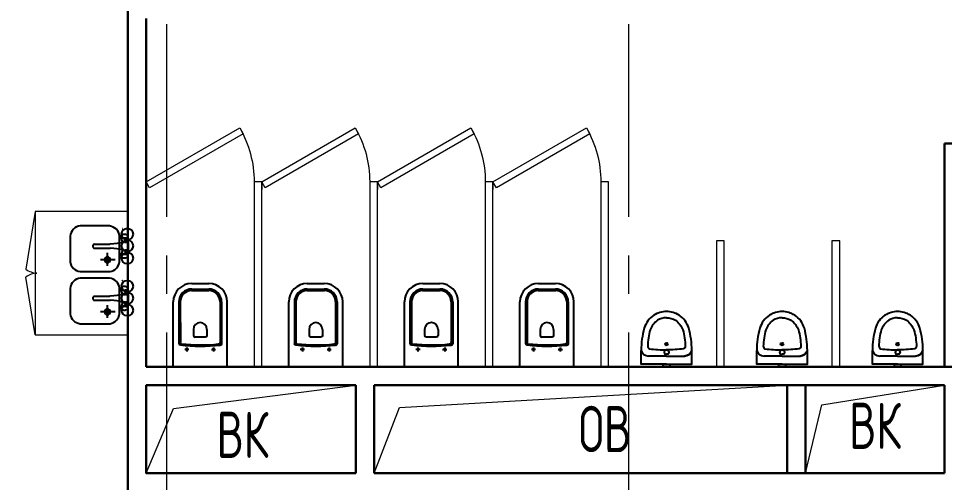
# Model space of a CAD drawing. Header units: millimetres. Extents: x -13407 to 95998, y -2719 to 109387.
# Drawn here: x 13611 to 19620, y 66075 to 69087 of the extents above; entities that cross this region are included whole.
import ezdxf
from ezdxf import colors
from ezdxf.entities.mleader import LeaderData, LeaderLine
from ezdxf.math import Vec2, Vec3

# ---------------------------------------------------------------- set-up
doc = ezdxf.new("R2010")
doc.units = ezdxf.units.MM
doc.linetypes.add('CENTER', pattern=[2, 1.25, -0.25, 0.25, -0.25])
for name, color, linetype, lineweight in [('АР_Двери', 5, 'Continuous', 18), ('АР_Оси', 193, 'Continuous', 9), ('АР_Отметки', 250, 'Continuous', 15), ('АР_Перегородки газоблок', 165, 'Continuous', 30), ('АР_Перегородки сантехнические', 216, 'Continuous', 9), ('АР_тонкая линия', 250, 'Continuous', 0), ('ТХ_мебель_стац', 250, 'Continuous', 13)]:
    doc.layers.add(name, color=color, linetype=linetype, lineweight=lineweight)
for name, color, linetype in [('АР_Отверстия', 251, 'Continuous'), ('ТХ_ВК_оборуд.ТХ', 250, 'Continuous'), ('ТХ_сантехника', 253, 'Continuous')]:
    doc.layers.add(name, color=color, linetype=linetype)
doc.styles.add('ICOCPEUR', font='isocpeur.ttf')
doc.styles.add('ISOCPEUR', font='isocpeur.ttf', dxfattribs={"width": 0.7})

# ---------------------------------------------------------------- blocks, each defined once
blk = doc.blocks.new('*U11')
for p, q in [((0, 0), (0, 50)), ((700, 0), (700, 50))]:
    blk.add_line(p, q)
blk.add_lwpolyline([(0, 0), (606.2, -350), (628.1, -312.1), (21.9, 37.9)], close=True)
blk.add_arc((0, 0), 700, 330, 0)
blk = doc.blocks.new('унитаз поликлиники')
for p, q in [((0, 175), (0, -175)), ((0, 175), (420, 175)), ((420, 138.7), (149.6, 138.7)), ((420, 129), (156.8, 128.7)), ((125.6, 86.7), (99.5, 86.7)), ((112.4, 73.1), (112.4, 100.2)), ((191.9, -33.7), (191.9, 33.7)), ((242.4, 43.7), (201.9, 43.7)), ((494, 57.1), (494, -57.1)), ((504, 55), (504, -55)), ((540, 55), (540, -55)), ((242.4, -43.7), (201.9, -43.7)), ((125.5, -86.5), (99.4, -86.5)), ((112.3, -73), (112.3, -100.1)), ((0, -175), (420, -175)), ((420, -139), (147.9, -138.7)), ((420, -129), (155.2, -128.7))]:
    blk.add_line(p, q)
for centre, radius, start, end in [((420, 55), 120, 0, 90), ((420.5, 55.2), 83.5, 359.86187, 90.33349), ((420, 55), 74, 0, 90), ((242.4, 0), 43.7, 270, 90), ((420, -55), 120, 270, 0), ((420, -55), 84, 270, 0), ((420, -55), 74, 270, 358.40182)]:
    blk.add_arc(centre, radius, start, end)
at = {"extrusion": (0, 0, -1)}
for centre, major_axis, ratio, start_param, end_param in [((1158.1, 0), (-731, -726.4), 0.993775, 0.659849, 0.910919), ((984.1, 0), (-23.4, -941.4), 0.89728, 1.422258, 1.677847), ((149.5, 127.3), (-5.6, -10.5), 0.821373, 1.269211, 2.570669), ((154.4, 119.8), (-5.61, -7.72), 0.798093, 1.232924, 2.686723), ((112.4, 86.8), (3.55, 3.55), 1, 5.504025, 11.78721), ((201.9, -33.5), (4.12, -9.49), 0.964797, 0.42926, 1.943413), ((155.2, -117.5), (5.3, -10.4), 0.842984, 0.549902, 1.8819), ((147.9, -127.5), (5.4, -10.4), 0.836443, 0.56114, 1.877577)]:
    blk.add_ellipse(centre, major_axis=major_axis, ratio=ratio, start_param=start_param, end_param=end_param, dxfattribs=at)
for centre, major_axis, ratio, start_param, end_param in [((201.9, 33.5), (4.12, 9.49), 0.964797, 0.42926, 1.943413), ((112.3, -86.6), (3.54, -3.55), 1, 5.504025, 11.78721)]:
    blk.add_ellipse(centre, major_axis=major_axis, ratio=ratio, start_param=start_param, end_param=end_param)
blk = doc.blocks.new('Писуар')
for points in [[(0, 52.9), (116.5, 52.9, 0.328868), (164.1, 90, 0.066999), (144.5, 233.5, 0.172209), (82.4, 318.1, 0.143285), (0, 342, 0.143285), (-82.4, 318.1, 0.172209), (-144.5, 233.5, 0.066999), (-164.1, 90)], [(-58.2, 285.9, 0.137396), (-105.9, 222.3)], [(58.2, 285.9, -0.137396), (105.9, 222.3)], [(-164.1, 90, 0.328868), (-116.5, 52.9, 8)], [(0, 92.6, 0.419996), (-15.9, 76.8, 0.151492), (-10.6, 66.2), (0, 66.2)], [(0, 92.6, -0.419996), (15.9, 76.8, -0.151492), (10.6, 66.2), (0, 66.2)]]:
    blk.add_lwpolyline(points, format="xyb")
for points in [[(0, 0), (-164.1, 0), (-164.1, 90)], [(0, 0), (164.1, 0), (164.1, 90)], [(0, 52.9), (-116.5, 52.9)]]:
    blk.add_lwpolyline(points)
blk.add_lwpolyline([(-21.2, 0), (21.2, 0), (21.2, -15.9), (-21.2, -15.9)], close=True)
for centre, radius, start, end in [((0, 187.1), 114.7, 90, 120.51024), ((282.3, 110.1), 404.1, 163.87115, 178.96926), ((2.6, 912.1), 819.4, 262.01576, 269.81492)]:
    blk.add_arc(centre, radius, start, end)
at = {"extrusion": (0, 0, -1)}
for centre, radius, start, end in [((0, 187.1), 114.7, 90, 120.51024), ((282.3, 110.1), 404.1, 163.87115, 178.96926), ((2.6, 912.1), 819.4, 262.01576, 269.81492)]:
    blk.add_arc(centre, radius, start, end, dxfattribs=at)
for points in [[(-10.6, 132.4), (-10.6, 137.6), (-5.3, 137.6), (0, 137.6)], [(0, 121.8), (-5.3, 121.8), (-10.6, 127.1), (-10.6, 132.4)], [(10.6, 132.4), (10.6, 137.6), (5.3, 137.6), (0, 137.6)], [(0, 121.8), (5.3, 121.8), (10.6, 127.1), (10.6, 132.4)], [(164.1, 90), (158.8, 68.8), (137.6, 52.9), (116.5, 52.9)]]:
    blk.add_open_spline(points, degree=3)
for points, start_tangent, end_tangent in [([(-121.7, 117.4), (-111.2, 100.6)], (0.014037, -0.999901), (0.974129, -0.225992)), ([(121.7, 117.4), (111.2, 100.6)], (-0.014037, -0.999901), (-0.974129, -0.225992))]:
    blk.add_spline(points, degree=3, dxfattribs=dict(start_tangent=start_tangent, end_tangent=end_tangent))
blk = doc.blocks.new('_DotSmall')
at = {"color": 0, "linetype": 'ByBlock', "const_width": 0.5}
blk.add_lwpolyline([(-0.0625, 0, 1), (0.0625, 0, 1)], format="xyb", close=True, dxfattribs=at)
blk = doc.blocks.new('шкаф мойка 2-х 800х600')
at = {"extrusion": (-6.19743e-05, -0.000470712, 1)}
for p, q in [((-12240, -147209, 0), (-12178.1, -147583.1, 0)), ((-12240, -147909, -0.1), (-12240, -147309, 0.1)), ((-12240, -148009, 0), (-12178.1, -147634.9, 0))]:
    blk.add_line(p, q, dxfattribs=at)
blk.add_lwpolyline([(-12240, -148009), (-12240, -147209), (-12840, -147209), (-12840, -148009)], close=True)
for centre, radius, start, end in [((-12257, -147476.8, 70.2), 132.3, 272.72457, 306.5699), ((-12256.4, -147739.6, 70.2), 130.8, 53.2335, 87.48897)]:
    blk.add_arc(centre, radius, start, end, dxfattribs=at)
at = {"layer": 'ТХ_ВК_оборуд.ТХ'}
for p, q in [((-12707.6, -147318.5), (-12707.7, -147401.6)), ((-12841.4, -147382.3), (-12841, -147380.2)), ((-12841, -147384.4), (-12841.4, -147382.3)), ((-12841, -147380.2), (-12839.9, -147378.2)), ((-12839.9, -147386.4), (-12841, -147384.4)), ((-12839.9, -147386.4), (-12841, -147384.4)), ((-12829.2, -147418), (-12841, -147384.4)), ((-12839.9, -147378.2), (-12836.2, -147373.7)), ((-12838.2, -147388.3), (-12839.9, -147386.4)), ((-12838.2, -147388.3), (-12839.9, -147386.4)), ((-12835.8, -147390), (-12838.2, -147388.3)), ((-12835.8, -147390), (-12838.2, -147388.3)), ((-12836.2, -147373.7), (-12834.7, -147372.1)), ((-12832.8, -147391.5), (-12835.8, -147390)), ((-12832.8, -147391.5), (-12835.8, -147390)), ((-12834.7, -147372.1), (-12832.7, -147370.7)), ((-12829.4, -147392.7), (-12832.8, -147391.5)), ((-12829.4, -147392.7), (-12832.8, -147391.5)), ((-12832.7, -147370.7), (-12830.2, -147369.4)), ((-12830.2, -147369.4), (-12827.4, -147368.4)), ((-12825.6, -147393.6), (-12829.4, -147392.7)), ((-12825.6, -147393.6), (-12829.4, -147392.7)), ((-12827.4, -147368.4), (-12824.2, -147367.7)), ((-12821.5, -147394.1), (-12825.6, -147393.6)), ((-12821.5, -147394.1), (-12825.6, -147393.6)), ((-12824.2, -147367.7), (-12820.8, -147367.2)), ((-12817.4, -147394.3), (-12821.5, -147394.1)), ((-12817.4, -147394.3), (-12821.5, -147394.1)), ((-12820.8, -147367.2), (-12817.4, -147367.1)), ((-12817.4, -147367.1), (-12813.9, -147367.2)), ((-12813.2, -147394.1), (-12817.4, -147394.3)), ((-12813.2, -147394.1), (-12817.4, -147394.3)), ((-12813.9, -147367.2), (-12810.5, -147367.7)), ((-12809.2, -147393.6), (-12813.2, -147394.1)), ((-12809.2, -147393.6), (-12813.2, -147394.1)), ((-12810.5, -147367.7), (-12807.4, -147368.4)), ((-12805.4, -147392.7), (-12809.2, -147393.6)), ((-12805.4, -147392.7), (-12809.2, -147393.6)), ((-12807.4, -147368.4), (-12804.5, -147369.4)), ((-12805.6, -147418), (-12793.7, -147384.4)), ((-12801.9, -147391.5), (-12805.4, -147392.7)), ((-12801.9, -147391.5), (-12805.4, -147392.7)), ((-12804.5, -147369.4), (-12802.1, -147370.7)), ((-12802.1, -147370.7), (-12800.1, -147372.1)), ((-12799, -147390), (-12801.9, -147391.5)), ((-12799, -147390), (-12801.9, -147391.5)), ((-12800.1, -147372.1), (-12798.6, -147373.7)), ((-12796.6, -147388.3), (-12799, -147390)), ((-12794.8, -147378.2), (-12798.6, -147373.7)), ((-12794.8, -147386.4), (-12796.6, -147388.3)), ((-12794.8, -147378.2), (-12793.7, -147380.2)), ((-12793.7, -147384.4), (-12794.8, -147386.4)), ((-12793.7, -147380.2), (-12793.4, -147382.3)), ((-12793.4, -147382.3), (-12793.7, -147384.4)), ((-12757.5, -147357.2), (-12663.3, -147357.3)), ((-12842.4, -147423.6), (-12842.3, -147423.1)), ((-12842.4, -147423.6), (-12842.3, -147423.1)), ((-12842.4, -147467.6), (-12842.4, -147423.6)), ((-12842.3, -147423.1), (-12842.2, -147422.6)), ((-12842.3, -147423.1), (-12842.2, -147422.6)), ((-12842.2, -147422.6), (-12842, -147422.1)), ((-12842.2, -147422.6), (-12842, -147422.1)), ((-12842, -147422.1), (-12841.7, -147421.7)), ((-12842, -147422.1), (-12841.7, -147421.7)), ((-12841.7, -147421.7), (-12841.3, -147421.3)), ((-12841.7, -147421.7), (-12841.3, -147421.3)), ((-12841.3, -147421.3), (-12840.9, -147421)), ((-12841.3, -147421.3), (-12840.9, -147421)), ((-12840.9, -147421), (-12840.4, -147420.8)), ((-12840.9, -147421), (-12840.4, -147420.8)), ((-12840.4, -147420.8), (-12839.9, -147420.6)), ((-12840.4, -147420.8), (-12839.9, -147420.6)), ((-12839.9, -147420.6), (-12839.4, -147420.6)), ((-12839.9, -147420.6), (-12839.4, -147420.6)), ((-12839.4, -147420.6), (-12827.4, -147420.6)), ((-12828.7, -147419), (-12829.2, -147418)), ((-12828.7, -147419), (-12829.2, -147418)), ((-12827.8, -147419.9), (-12828.7, -147419)), ((-12827.8, -147419.9), (-12828.7, -147419)), ((-12826.6, -147420.8), (-12827.8, -147419.9)), ((-12826.6, -147420.8), (-12827.8, -147419.9)), ((-12827.4, -147420.6), (-12827.4, -147420.2)), ((-12825.1, -147421.5), (-12826.6, -147420.8)), ((-12825.1, -147421.5), (-12826.6, -147420.8)), ((-12823.4, -147422.1), (-12825.1, -147421.5)), ((-12823.4, -147422.1), (-12825.1, -147421.5)), ((-12821.5, -147422.6), (-12823.4, -147422.1)), ((-12821.5, -147422.6), (-12823.4, -147422.1)), ((-12819.5, -147422.8), (-12821.5, -147422.6)), ((-12819.5, -147422.8), (-12821.5, -147422.6)), ((-12817.4, -147422.9), (-12819.5, -147422.8)), ((-12817.4, -147422.9), (-12819.5, -147422.8)), ((-12815.3, -147422.8), (-12817.4, -147422.9)), ((-12815.3, -147422.8), (-12817.4, -147422.9)), ((-12813.3, -147422.6), (-12815.3, -147422.8)), ((-12813.3, -147422.6), (-12815.3, -147422.8)), ((-12811.4, -147422.1), (-12813.3, -147422.6)), ((-12811.4, -147422.1), (-12813.3, -147422.6)), ((-12809.7, -147421.5), (-12811.4, -147422.1)), ((-12809.7, -147421.5), (-12811.4, -147422.1)), ((-12808.2, -147420.8), (-12809.7, -147421.5)), ((-12808.2, -147420.8), (-12809.7, -147421.5)), ((-12807, -147419.9), (-12808.2, -147420.8)), ((-12807, -147419.9), (-12808.2, -147420.8)), ((-12807.4, -147420.6), (-12807.4, -147420.2)), ((-12807.4, -147420.6), (-12805.4, -147420.6)), ((-12807.4, -147420.6), (-12805.4, -147420.6)), ((-12806.1, -147419), (-12807, -147419.9)), ((-12806.1, -147419), (-12807, -147419.9)), ((-12805.6, -147418), (-12806.1, -147419)), ((-12805.6, -147418), (-12806.1, -147419)), ((-12805.4, -147420.6), (-12804.9, -147420.6)), ((-12805.4, -147420.6), (-12804.9, -147420.6)), ((-12804.9, -147420.6), (-12804.3, -147420.8)), ((-12804.9, -147420.6), (-12804.3, -147420.8)), ((-12804.3, -147420.8), (-12797.5, -147423.7)), ((-12804.3, -147420.8), (-12797.5, -147423.7)), ((-12797.8, -147423.6), (-12785.7, -147426.3)), ((-12785.7, -147426.3), (-12769.5, -147428.6)), ((-12770.8, -147463.2), (-12749.7, -147461.2)), ((-12769.6, -147428.5), (-12748.5, -147430.6)), ((-12748.5, -147430.6), (-12725.2, -147432.4)), ((-12748.5, -147460.6), (-12725.2, -147458.8)), ((-12723.2, -147432.6), (-12725.2, -147432.4)), ((-12723.2, -147432.6), (-12725.2, -147432.4)), ((-12725.2, -147458.8), (-12723.2, -147458.6)), ((-12725.2, -147458.8), (-12723.2, -147458.6)), ((-12723.1, -147432.6), (-12723.2, -147432.6)), ((-12622.4, -147432.6), (-12723.2, -147432.6)), ((-12622.4, -147458.6), (-12723.2, -147458.6)), ((-12622.4, -147458.6), (-12723.2, -147458.6)), ((-12620.4, -147433.2), (-12622.4, -147432.6)), ((-12620.4, -147433.2), (-12622.4, -147432.6)), ((-12622.4, -147458.6), (-12620.4, -147458)), ((-12622.4, -147458.6), (-12620.4, -147458)), ((-12618.6, -147434.2), (-12620.4, -147433.2)), ((-12618.6, -147434.2), (-12620.4, -147433.2)), ((-12620.4, -147458), (-12618.6, -147457)), ((-12616.8, -147435.5), (-12618.6, -147434.2)), ((-12618.6, -147457), (-12616.8, -147455.6)), ((-12615.4, -147437.2), (-12616.8, -147435.5)), ((-12615.4, -147437.2), (-12616.8, -147435.5)), ((-12616.8, -147455.6), (-12615.4, -147454)), ((-12616.8, -147455.6), (-12615.4, -147454)), ((-12614.2, -147439), (-12615.4, -147437.2)), ((-12614.2, -147439), (-12615.4, -147437.2)), ((-12615.4, -147454), (-12614.2, -147452.1)), ((-12615.4, -147454), (-12614.2, -147452.1)), ((-12613.3, -147441.1), (-12614.2, -147439)), ((-12613.3, -147441.1), (-12614.2, -147439)), ((-12614.2, -147452.1), (-12613.3, -147450)), ((-12614.2, -147452.1), (-12613.3, -147450)), ((-12613.3, -147440.6), (-12614, -147439.5)), ((-12614, -147451.7), (-12613.3, -147450.6)), ((-12612.7, -147442.2), (-12613.3, -147440.6)), ((-12612.8, -147443.3), (-12613.3, -147441.1)), ((-12612.8, -147443.3), (-12613.3, -147441.1)), ((-12613.3, -147450), (-12612.8, -147447.8)), ((-12613.3, -147450), (-12612.8, -147447.8)), ((-12613.3, -147450.6), (-12612.7, -147449)), ((-12612.6, -147445.6), (-12612.8, -147443.3)), ((-12612.6, -147445.6), (-12612.8, -147443.3)), ((-12612.8, -147447.8), (-12612.6, -147445.6)), ((-12612.8, -147447.8), (-12612.6, -147445.6)), ((-12612.3, -147443.8), (-12612.7, -147442.2)), ((-12612.7, -147449), (-12612.3, -147447.3)), ((-12612.2, -147445.6), (-12612.3, -147443.8)), ((-12612.3, -147447.3), (-12612.2, -147445.6)), ((-12842.3, -147468.1), (-12842.4, -147467.6)), ((-12842.3, -147468.1), (-12842.4, -147467.6)), ((-12842.2, -147468.6), (-12842.3, -147468.1)), ((-12842.2, -147468.6), (-12842.3, -147468.1)), ((-12842, -147469.1), (-12842.2, -147468.6)), ((-12842, -147469.1), (-12842.2, -147468.6)), ((-12841.7, -147469.5), (-12842, -147469.1)), ((-12841.7, -147469.5), (-12842, -147469.1)), ((-12841.3, -147469.9), (-12841.7, -147469.5)), ((-12841.3, -147469.9), (-12841.7, -147469.5)), ((-12841.4, -147508.9), (-12841, -147506.8)), ((-12841, -147511), (-12841.4, -147508.9)), ((-12840.9, -147470.2), (-12841.3, -147469.9)), ((-12840.9, -147470.2), (-12841.3, -147469.9)), ((-12829.2, -147473.2), (-12841, -147506.8)), ((-12829.2, -147473.2), (-12841, -147506.8)), ((-12841, -147506.8), (-12839.9, -147504.8)), ((-12839.9, -147513), (-12841, -147511)), ((-12840.4, -147470.4), (-12840.9, -147470.2)), ((-12840.4, -147470.4), (-12840.9, -147470.2)), ((-12839.9, -147470.5), (-12840.4, -147470.4)), ((-12839.9, -147470.5), (-12840.4, -147470.4)), ((-12839.4, -147470.6), (-12839.9, -147470.5)), ((-12839.4, -147470.6), (-12839.9, -147470.5)), ((-12839.9, -147504.8), (-12838.2, -147502.9)), ((-12839.9, -147513), (-12836.2, -147517.5)), ((-12827.4, -147470.6), (-12839.4, -147470.6)), ((-12838.2, -147502.9), (-12835.8, -147501.2)), ((-12834.7, -147519.1), (-12836.2, -147517.5)), ((-12835.8, -147501.2), (-12832.8, -147499.7)), ((-12832.7, -147520.5), (-12834.7, -147519.1)), ((-12832.8, -147499.7), (-12829.4, -147498.5)), ((-12830.2, -147521.7), (-12832.7, -147520.5)), ((-12827.4, -147522.7), (-12830.2, -147521.7)), ((-12829.4, -147498.5), (-12825.6, -147497.6)), ((-12829.2, -147473.2), (-12828.7, -147472.2)), ((-12829.2, -147473.2), (-12828.7, -147472.2)), ((-12828.7, -147472.2), (-12827.8, -147471.2)), ((-12828.7, -147472.2), (-12827.8, -147471.2)), ((-12827.8, -147471.2), (-12826.6, -147470.4)), ((-12827.8, -147471.2), (-12826.6, -147470.4)), ((-12827.4, -147470.6), (-12827.4, -147471)), ((-12826.6, -147470.4), (-12825.1, -147469.6)), ((-12826.6, -147470.4), (-12825.1, -147469.6)), ((-12825.6, -147497.6), (-12821.5, -147497.1)), ((-12825.1, -147469.6), (-12823.4, -147469)), ((-12825.1, -147469.6), (-12823.4, -147469)), ((-12823.4, -147469), (-12821.5, -147468.6)), ((-12823.4, -147469), (-12821.5, -147468.6)), ((-12821.5, -147468.6), (-12819.5, -147468.3)), ((-12821.5, -147468.6), (-12819.5, -147468.3)), ((-12821.5, -147497.1), (-12817.4, -147496.9)), ((-12819.5, -147468.3), (-12817.4, -147468.2)), ((-12819.5, -147468.3), (-12817.4, -147468.2)), ((-12817.4, -147468.2), (-12815.3, -147468.3)), ((-12817.4, -147468.2), (-12815.3, -147468.3)), ((-12817.4, -147496.9), (-12813.2, -147497.1)), ((-12815.3, -147468.3), (-12813.3, -147468.6)), ((-12815.3, -147468.3), (-12813.3, -147468.6)), ((-12813.3, -147468.6), (-12811.4, -147469)), ((-12813.3, -147468.6), (-12811.4, -147469)), ((-12813.2, -147497.1), (-12809.2, -147497.6)), ((-12811.4, -147469), (-12809.7, -147469.6)), ((-12811.4, -147469), (-12809.7, -147469.6)), ((-12809.7, -147469.6), (-12808.2, -147470.4)), ((-12809.7, -147469.6), (-12808.2, -147470.4)), ((-12809.2, -147497.6), (-12805.4, -147498.5)), ((-12808.2, -147470.4), (-12807, -147471.2)), ((-12808.2, -147470.4), (-12807, -147471.2)), ((-12805.4, -147470.6), (-12807.4, -147470.6)), ((-12807.4, -147470.6), (-12807.4, -147471)), ((-12804.5, -147521.7), (-12807.4, -147522.7)), ((-12807, -147471.2), (-12806.1, -147472.2)), ((-12806.8, -147473.8), (-12795, -147507.4)), ((-12806.6, -147499.1), (-12803.2, -147500.3)), ((-12803.3, -147521.1), (-12805.8, -147522.4)), ((-12805.6, -147471), (-12798.7, -147468.1)), ((-12801.3, -147519.7), (-12803.3, -147521.1)), ((-12803.2, -147500.3), (-12800.2, -147501.8)), ((-12799.8, -147518.1), (-12801.3, -147519.7)), ((-12800.2, -147501.8), (-12797.8, -147503.5)), ((-12796.1, -147513.6), (-12799.8, -147518.1)), ((-12799, -147468.2), (-12787, -147465.5)), ((-12797.8, -147503.5), (-12796.1, -147505.4)), ((-12796.1, -147505.4), (-12795, -147507.4)), ((-12795, -147511.6), (-12796.1, -147513.6)), ((-12795, -147507.4), (-12794.6, -147509.5)), ((-12794.6, -147509.5), (-12795, -147511.6)), ((-12787, -147465.5), (-12770.7, -147463.2)), ((-12824.2, -147523.5), (-12827.4, -147522.7)), ((-12820.8, -147523.9), (-12824.2, -147523.5)), ((-12817.4, -147524.1), (-12820.8, -147523.9)), ((-12813.9, -147523.9), (-12817.4, -147524.1)), ((-12810.5, -147523.5), (-12813.9, -147523.9)), ((-12807.4, -147522.7), (-12810.5, -147523.5)), ((-12806.1, -147562.2), (-12805.6, -147563.2)), ((-12804.9, -147560.5), (-12805.4, -147560.6)), ((-12804.9, -147560.5), (-12805.4, -147560.6)), ((-12804.3, -147560.4), (-12804.9, -147560.5)), ((-12757.5, -147695.8), (-12663.3, -147695.8)), ((-12707.6, -147657), (-12707.7, -147740.1)), ((-12842.4, -147762.1), (-12842.3, -147761.6)), ((-12842.4, -147762.1), (-12842.3, -147761.6)), ((-12842.4, -147806.1), (-12842.4, -147762.1)), ((-12842.3, -147761.6), (-12842.2, -147761.1)), ((-12842.3, -147761.6), (-12842.2, -147761.1)), ((-12842.2, -147761.1), (-12842, -147760.6)), ((-12842.2, -147761.1), (-12842, -147760.6)), ((-12842, -147760.6), (-12841.7, -147760.2)), ((-12842, -147760.6), (-12841.7, -147760.2)), ((-12841.7, -147760.2), (-12841.3, -147759.8)), ((-12841.7, -147760.2), (-12841.3, -147759.8)), ((-12841.4, -147720.8), (-12841, -147718.7)), ((-12841, -147722.9), (-12841.4, -147720.8)), ((-12841.3, -147759.8), (-12840.9, -147759.5)), ((-12841.3, -147759.8), (-12840.9, -147759.5)), ((-12841, -147718.7), (-12839.9, -147716.7)), ((-12839.9, -147724.9), (-12841, -147722.9)), ((-12839.9, -147724.9), (-12841, -147722.9)), ((-12829.2, -147756.5), (-12841, -147722.9)), ((-12840.9, -147759.5), (-12840.4, -147759.3)), ((-12840.9, -147759.5), (-12840.4, -147759.3)), ((-12840.4, -147759.3), (-12839.9, -147759.1)), ((-12840.4, -147759.3), (-12839.9, -147759.1)), ((-12839.9, -147716.7), (-12836.2, -147712.2)), ((-12838.2, -147726.8), (-12839.9, -147724.9)), ((-12838.2, -147726.8), (-12839.9, -147724.9)), ((-12839.9, -147759.1), (-12839.4, -147759.1)), ((-12839.9, -147759.1), (-12839.4, -147759.1)), ((-12839.4, -147759.1), (-12827.4, -147759.1)), ((-12835.8, -147728.5), (-12838.2, -147726.8)), ((-12835.8, -147728.5), (-12838.2, -147726.8)), ((-12836.2, -147712.2), (-12834.7, -147710.6)), ((-12832.8, -147730), (-12835.8, -147728.5)), ((-12832.8, -147730), (-12835.8, -147728.5)), ((-12834.7, -147710.6), (-12832.7, -147709.2)), ((-12829.4, -147731.2), (-12832.8, -147730)), ((-12829.4, -147731.2), (-12832.8, -147730)), ((-12832.7, -147709.2), (-12830.2, -147707.9)), ((-12830.2, -147707.9), (-12827.4, -147706.9)), ((-12825.6, -147732.1), (-12829.4, -147731.2)), ((-12825.6, -147732.1), (-12829.4, -147731.2)), ((-12828.7, -147757.5), (-12829.2, -147756.5)), ((-12828.7, -147757.5), (-12829.2, -147756.5)), ((-12827.8, -147758.4), (-12828.7, -147757.5)), ((-12827.8, -147758.4), (-12828.7, -147757.5)), ((-12826.6, -147759.3), (-12827.8, -147758.4)), ((-12826.6, -147759.3), (-12827.8, -147758.4)), ((-12827.4, -147706.9), (-12824.2, -147706.2)), ((-12827.4, -147759.1), (-12827.4, -147758.7)), ((-12825.1, -147760), (-12826.6, -147759.3)), ((-12825.1, -147760), (-12826.6, -147759.3)), ((-12821.5, -147732.6), (-12825.6, -147732.1)), ((-12821.5, -147732.6), (-12825.6, -147732.1)), ((-12823.4, -147760.6), (-12825.1, -147760)), ((-12823.4, -147760.6), (-12825.1, -147760)), ((-12824.2, -147706.2), (-12820.8, -147705.7)), ((-12821.5, -147761.1), (-12823.4, -147760.6)), ((-12821.5, -147761.1), (-12823.4, -147760.6)), ((-12817.4, -147732.8), (-12821.5, -147732.6)), ((-12817.4, -147732.8), (-12821.5, -147732.6)), ((-12819.5, -147761.3), (-12821.5, -147761.1)), ((-12819.5, -147761.3), (-12821.5, -147761.1)), ((-12820.8, -147705.7), (-12817.4, -147705.6)), ((-12817.4, -147761.4), (-12819.5, -147761.3)), ((-12817.4, -147761.4), (-12819.5, -147761.3)), ((-12817.4, -147705.6), (-12813.9, -147705.7)), ((-12813.2, -147732.6), (-12817.4, -147732.8)), ((-12813.2, -147732.6), (-12817.4, -147732.8)), ((-12815.3, -147761.3), (-12817.4, -147761.4)), ((-12815.3, -147761.3), (-12817.4, -147761.4)), ((-12813.3, -147761.1), (-12815.3, -147761.3)), ((-12813.3, -147761.1), (-12815.3, -147761.3)), ((-12813.9, -147705.7), (-12810.5, -147706.2)), ((-12811.4, -147760.6), (-12813.3, -147761.1)), ((-12811.4, -147760.6), (-12813.3, -147761.1)), ((-12809.2, -147732.1), (-12813.2, -147732.6)), ((-12809.2, -147732.1), (-12813.2, -147732.6)), ((-12809.7, -147760), (-12811.4, -147760.6)), ((-12809.7, -147760), (-12811.4, -147760.6)), ((-12810.5, -147706.2), (-12807.4, -147706.9)), ((-12808.2, -147759.3), (-12809.7, -147760)), ((-12808.2, -147759.3), (-12809.7, -147760)), ((-12805.4, -147731.2), (-12809.2, -147732.1)), ((-12805.4, -147731.2), (-12809.2, -147732.1)), ((-12807, -147758.4), (-12808.2, -147759.3)), ((-12807, -147758.4), (-12808.2, -147759.3)), ((-12807.4, -147706.9), (-12804.5, -147707.9)), ((-12807.4, -147759.1), (-12807.4, -147758.7)), ((-12807.4, -147759.1), (-12805.4, -147759.1)), ((-12807.4, -147759.1), (-12805.4, -147759.1)), ((-12806.1, -147757.5), (-12807, -147758.4)), ((-12806.1, -147757.5), (-12807, -147758.4)), ((-12805.6, -147756.5), (-12806.1, -147757.5)), ((-12805.6, -147756.5), (-12806.1, -147757.5)), ((-12805.6, -147756.5), (-12793.7, -147722.9)), ((-12801.9, -147730), (-12805.4, -147731.2)), ((-12801.9, -147730), (-12805.4, -147731.2)), ((-12805.4, -147759.1), (-12804.9, -147759.1)), ((-12805.4, -147759.1), (-12804.9, -147759.1)), ((-12804.9, -147759.1), (-12804.3, -147759.3)), ((-12804.9, -147759.1), (-12804.3, -147759.3)), ((-12804.5, -147707.9), (-12802.1, -147709.2)), ((-12804.3, -147759.3), (-12797.5, -147762.2)), ((-12804.3, -147759.3), (-12797.5, -147762.2)), ((-12802.1, -147709.2), (-12800.1, -147710.6)), ((-12799, -147728.5), (-12801.9, -147730)), ((-12799, -147728.5), (-12801.9, -147730)), ((-12800.1, -147710.6), (-12798.6, -147712.2)), ((-12796.6, -147726.8), (-12799, -147728.5)), ((-12794.8, -147716.7), (-12798.6, -147712.2)), ((-12797.8, -147762.1), (-12785.7, -147764.8)), ((-12794.8, -147724.9), (-12796.6, -147726.8)), ((-12794.8, -147716.7), (-12793.7, -147718.7)), ((-12793.7, -147722.9), (-12794.8, -147724.9)), ((-12793.7, -147718.7), (-12793.4, -147720.8)), ((-12793.4, -147720.8), (-12793.7, -147722.9)), ((-12842.3, -147806.6), (-12842.4, -147806.1)), ((-12842.3, -147806.6), (-12842.4, -147806.1)), ((-12842.2, -147807.1), (-12842.3, -147806.6)), ((-12842.2, -147807.1), (-12842.3, -147806.6)), ((-12842, -147807.6), (-12842.2, -147807.1)), ((-12842, -147807.6), (-12842.2, -147807.1)), ((-12841.7, -147808), (-12842, -147807.6)), ((-12841.7, -147808), (-12842, -147807.6)), ((-12841.3, -147808.4), (-12841.7, -147808)), ((-12841.3, -147808.4), (-12841.7, -147808)), ((-12840.9, -147808.7), (-12841.3, -147808.4)), ((-12840.9, -147808.7), (-12841.3, -147808.4)), ((-12829.2, -147811.7), (-12841, -147845.3)), ((-12829.2, -147811.7), (-12841, -147845.3)), ((-12840.4, -147808.9), (-12840.9, -147808.7)), ((-12840.4, -147808.9), (-12840.9, -147808.7)), ((-12839.9, -147809), (-12840.4, -147808.9)), ((-12839.9, -147809), (-12840.4, -147808.9)), ((-12839.4, -147809.1), (-12839.9, -147809)), ((-12839.4, -147809.1), (-12839.9, -147809)), ((-12827.4, -147809.1), (-12839.4, -147809.1)), ((-12829.2, -147811.7), (-12828.7, -147810.7)), ((-12829.2, -147811.7), (-12828.7, -147810.7)), ((-12828.7, -147810.7), (-12827.8, -147809.7)), ((-12828.7, -147810.7), (-12827.8, -147809.7)), ((-12827.8, -147809.7), (-12826.6, -147808.9)), ((-12827.8, -147809.7), (-12826.6, -147808.9)), ((-12827.4, -147809.1), (-12827.4, -147809.5)), ((-12826.6, -147808.9), (-12825.1, -147808.2)), ((-12826.6, -147808.9), (-12825.1, -147808.2)), ((-12825.1, -147808.2), (-12823.4, -147807.6)), ((-12825.1, -147808.2), (-12823.4, -147807.6)), ((-12823.4, -147807.6), (-12821.5, -147807.1)), ((-12823.4, -147807.6), (-12821.5, -147807.1)), ((-12821.5, -147807.1), (-12819.5, -147806.8)), ((-12821.5, -147807.1), (-12819.5, -147806.8)), ((-12819.5, -147806.8), (-12817.4, -147806.7)), ((-12819.5, -147806.8), (-12817.4, -147806.7)), ((-12817.4, -147806.7), (-12815.3, -147806.8)), ((-12817.4, -147806.7), (-12815.3, -147806.8)), ((-12815.3, -147806.8), (-12813.3, -147807.1)), ((-12815.3, -147806.8), (-12813.3, -147807.1)), ((-12813.3, -147807.1), (-12811.4, -147807.6)), ((-12813.3, -147807.1), (-12811.4, -147807.6)), ((-12811.4, -147807.6), (-12809.7, -147808.2)), ((-12811.4, -147807.6), (-12809.7, -147808.2)), ((-12809.7, -147808.2), (-12808.2, -147808.9)), ((-12809.7, -147808.2), (-12808.2, -147808.9)), ((-12808.2, -147808.9), (-12807, -147809.7)), ((-12808.2, -147808.9), (-12807, -147809.7)), ((-12805.4, -147809.1), (-12807.4, -147809.1)), ((-12807.4, -147809.1), (-12807.4, -147809.5)), ((-12807, -147809.7), (-12806.1, -147810.7)), ((-12806.8, -147812.3), (-12795, -147845.9)), ((-12805.6, -147809.5), (-12798.7, -147806.6)), ((-12799, -147806.7), (-12787, -147804)), ((-12787, -147804), (-12770.7, -147801.7)), ((-12785.7, -147764.8), (-12769.5, -147767.1)), ((-12770.8, -147801.7), (-12749.7, -147799.7)), ((-12769.6, -147767.1), (-12748.5, -147769.1)), ((-12748.5, -147769.1), (-12725.2, -147770.9)), ((-12748.5, -147799.1), (-12725.2, -147797.3)), ((-12723.2, -147771.1), (-12725.2, -147770.9)), ((-12723.2, -147771.1), (-12725.2, -147770.9)), ((-12725.2, -147797.3), (-12723.2, -147797.1)), ((-12725.2, -147797.3), (-12723.2, -147797.1)), ((-12723.1, -147771.1), (-12723.2, -147771.1)), ((-12622.4, -147771.1), (-12723.2, -147771.1)), ((-12622.4, -147797.1), (-12723.2, -147797.1)), ((-12622.4, -147797.1), (-12723.2, -147797.1)), ((-12620.4, -147771.7), (-12622.4, -147771.1)), ((-12620.4, -147771.7), (-12622.4, -147771.1)), ((-12622.4, -147797.1), (-12620.4, -147796.5)), ((-12622.4, -147797.1), (-12620.4, -147796.5)), ((-12618.6, -147772.7), (-12620.4, -147771.7)), ((-12618.6, -147772.7), (-12620.4, -147771.7)), ((-12620.4, -147796.5), (-12618.6, -147795.5)), ((-12616.8, -147774.1), (-12618.6, -147772.7)), ((-12618.6, -147795.5), (-12616.8, -147794.1)), ((-12615.4, -147775.7), (-12616.8, -147774.1)), ((-12615.4, -147775.7), (-12616.8, -147774.1)), ((-12616.8, -147794.1), (-12615.4, -147792.5)), ((-12616.8, -147794.1), (-12615.4, -147792.5)), ((-12614.2, -147777.5), (-12615.4, -147775.7)), ((-12614.2, -147777.5), (-12615.4, -147775.7)), ((-12615.4, -147792.5), (-12614.2, -147790.6)), ((-12615.4, -147792.5), (-12614.2, -147790.6)), ((-12613.3, -147779.6), (-12614.2, -147777.5)), ((-12613.3, -147779.6), (-12614.2, -147777.5)), ((-12614.2, -147790.6), (-12613.3, -147788.5)), ((-12614.2, -147790.6), (-12613.3, -147788.5)), ((-12613.3, -147779.1), (-12614, -147778)), ((-12614, -147790.2), (-12613.3, -147789.1)), ((-12612.7, -147780.7), (-12613.3, -147779.1)), ((-12612.8, -147781.8), (-12613.3, -147779.6)), ((-12612.8, -147781.8), (-12613.3, -147779.6)), ((-12613.3, -147788.5), (-12612.8, -147786.3)), ((-12613.3, -147788.5), (-12612.8, -147786.3)), ((-12613.3, -147789.1), (-12612.7, -147787.5)), ((-12612.6, -147784.1), (-12612.8, -147781.8)), ((-12612.6, -147784.1), (-12612.8, -147781.8)), ((-12612.8, -147786.3), (-12612.6, -147784.1)), ((-12612.8, -147786.3), (-12612.6, -147784.1)), ((-12612.3, -147782.4), (-12612.7, -147780.7)), ((-12612.7, -147787.5), (-12612.3, -147785.8)), ((-12612.2, -147784.1), (-12612.3, -147782.4)), ((-12612.3, -147785.8), (-12612.2, -147784.1)), ((-12841.4, -147847.4), (-12841, -147845.3)), ((-12841, -147849.5), (-12841.4, -147847.4)), ((-12841, -147845.3), (-12839.9, -147843.3)), ((-12839.9, -147851.5), (-12841, -147849.5)), ((-12839.9, -147843.3), (-12838.2, -147841.4)), ((-12839.9, -147851.5), (-12836.2, -147856)), ((-12838.2, -147841.4), (-12835.8, -147839.7)), ((-12834.7, -147857.6), (-12836.2, -147856)), ((-12835.8, -147839.7), (-12832.8, -147838.2)), ((-12832.7, -147859), (-12834.7, -147857.6)), ((-12832.8, -147838.2), (-12829.4, -147837)), ((-12830.2, -147860.2), (-12832.7, -147859)), ((-12827.4, -147861.2), (-12830.2, -147860.2)), ((-12829.4, -147837), (-12825.6, -147836.1)), ((-12824.2, -147862), (-12827.4, -147861.2)), ((-12825.6, -147836.1), (-12821.5, -147835.6)), ((-12820.8, -147862.4), (-12824.2, -147862)), ((-12821.5, -147835.6), (-12817.4, -147835.4)), ((-12817.4, -147862.6), (-12820.8, -147862.4)), ((-12817.4, -147835.4), (-12813.2, -147835.6)), ((-12813.9, -147862.4), (-12817.4, -147862.6)), ((-12810.5, -147862), (-12813.9, -147862.4)), ((-12813.2, -147835.6), (-12809.2, -147836.1)), ((-12807.4, -147861.2), (-12810.5, -147862)), ((-12809.2, -147836.1), (-12805.4, -147837)), ((-12804.5, -147860.2), (-12807.4, -147861.2)), ((-12806.6, -147837.6), (-12803.2, -147838.8)), ((-12803.3, -147859.6), (-12805.8, -147860.9)), ((-12801.3, -147858.2), (-12803.3, -147859.6)), ((-12803.2, -147838.8), (-12800.2, -147840.3)), ((-12799.8, -147856.6), (-12801.3, -147858.2)), ((-12800.2, -147840.3), (-12797.8, -147842)), ((-12796.1, -147852.1), (-12799.8, -147856.6)), ((-12797.8, -147842), (-12796.1, -147843.9)), ((-12796.1, -147843.9), (-12795, -147845.9)), ((-12795, -147850.1), (-12796.1, -147852.1)), ((-12795, -147845.9), (-12794.6, -147848)), ((-12794.6, -147848), (-12795, -147850.1)), ((-12806.1, -147900.7), (-12805.6, -147901.7)), ((-12804.9, -147899), (-12805.4, -147899.1)), ((-12804.9, -147899), (-12805.4, -147899.1)), ((-12804.3, -147898.9), (-12804.9, -147899))]:
    blk.add_line(p, q, dxfattribs=at)
for points in [[(-12530.4, -147280.6), (-12725.9, -147280.6)], [(-12786.8, -147349.3), (-12786.3, -147512.5)], [(-12786.8, -147390.8), (-12786.8, -147426.5)], [(-12786.3, -147344.8), (-12786.3, -147512.5)], [(-12466.3, -147512.6), (-12466.3, -147344.8)], [(-12722.2, -147576.6), (-12530.4, -147576.6)], [(-12530.4, -147619.2), (-12725.9, -147619.2)], [(-12786.8, -147687.8), (-12786.3, -147851)], [(-12786.3, -147683.3), (-12786.3, -147851)], [(-12466.3, -147851.1), (-12466.3, -147683.3)], [(-12786.8, -147729.3), (-12786.8, -147765)], [(-12722.2, -147915.2), (-12530.4, -147915.2)]]:
    blk.add_lwpolyline(points, dxfattribs=at)
for centre in [(-12837, -147368.4), (-12837, -147447.2), (-12837, -147524.2), (-12837, -147706.9), (-12837, -147785.7), (-12837, -147862.7)]:
    blk.add_circle(centre, 37.3, dxfattribs=at)
for centre, radius, start, end in [((-12712.8, -147353.5), 74, 100.21772, 173.22409), ((-12538.4, -147352.7), 72.5, 6.28323, 83.71677), ((-12714.3, -147504.6), 72.5, 185.67526, 263.71677), ((-12537.9, -147504.8), 72, 274.17276, 356.20848), ((-12712.8, -147692), 74, 100.21772, 173.22409), ((-12538.4, -147691.2), 72.5, 6.28323, 83.71677), ((-12714.3, -147843.1), 72.5, 185.67526, 263.71677), ((-12537.9, -147843.3), 72, 274.17276, 356.20848)]:
    blk.add_arc(centre, radius, start, end, dxfattribs=at)
at = {"layer": 'ТХ_ВК_оборуд.ТХ', "extrusion": (0, 0, -1)}
for centre, major_axis in [((-12707.6, -147357.3), (-13.2, -13.2)), ((-12707.6, -147357.3), (-10.8, -10.8)), ((-12707.6, -147695.8), (-13.2, -13.2)), ((-12707.6, -147695.8), (-10.8, -10.8))]:
    blk.add_ellipse(centre, major_axis=major_axis, ratio=1, start_param=4.712389, end_param=10.995574, dxfattribs=at)

msp = doc.modelspace()

# ---------------------------------------------------------------- linework, layer by layer
at = {"layer": 'АР_Оси', "linetype": 'CENTER', "ltscale": 1000}
for p, q in [((14569.9, 79049.7), (14572.6, 23367.3)), ((17569.9, 79049.7), (17569.9, 23317.3))]:
    msp.add_line(p, q, dxfattribs=at)
at = {"layer": 'АР_Перегородки газоблок', "ltscale": 100}
for points in [[(14319.9, 63207.2), (14319.9, 72037.2)], [(14439.9, 69087.2), (14439.9, 66826.8)], [(19619.9, 66826.8), (19619.9, 68276.8)], [(19619.9, 68276.8), (19739.9, 68276.8)], [(14439.9, 66826.8), (21718.8, 66826.8)], [(15799.9, 66706.8), (14439.9, 66706.8), (14439.9, 66135), (15799.9, 66135)], [(15799.9, 66135), (15799.9, 66706.8)], [(15919.9, 66706.8), (15919.9, 66135)], [(18803.9, 66706.8), (15919.9, 66706.8)], [(18598.4, 66135), (18598.4, 66706.8)], [(19619.9, 66706.8), (18614.9, 66706.8)], [(18718.4, 66706.8), (18718.4, 66135)], [(19619.9, 66135), (19619.9, 66706.8)], [(15919.9, 66135), (18891.4, 66135)], [(18614.9, 66135), (19619.9, 66135)]]:
    msp.add_lwpolyline(points, dxfattribs=at)
at = {"layer": 'АР_Перегородки сантехнические', "lineweight": 0}
for points in [[(15139.9, 66826.8), (15189.9, 66826.8), (15189.9, 68026.8), (15139.9, 68026.8)], [(15889.9, 66826.8), (15939.9, 66826.8), (15939.9, 68026.8), (15889.9, 68026.8)], [(16639.9, 66826.8), (16689.9, 66826.8), (16689.9, 68026.8), (16639.9, 68026.8)], [(17389.9, 66826.8), (17439.9, 66826.8), (17439.9, 68026.8), (17389.9, 68026.8)], [(18139.9, 66826.8), (18189.9, 66826.8), (18189.9, 67643.4), (18139.9, 67643.4)], [(18889.9, 66826.8), (18939.9, 66826.8), (18939.9, 67643.4), (18889.9, 67643.4)]]:
    msp.add_lwpolyline(points, close=True, dxfattribs=at)
at = {"layer": 'АР_тонкая линия', "color": 18, "ltscale": 100, "true_color": 0x000000}
for points in [[(14439.9, 66135), (14617.2, 66555.4), (15799.9, 66706.8)], [(15919.9, 66135), (16083.5, 66561), (18598.4, 66706.8)], [(18718.4, 66135), (18823.3, 66578.3), (19619.9, 66706.8)]]:
    msp.add_lwpolyline(points, dxfattribs=at)

# ---------------------------------------------------------------- block references
at = {"layer": 'АР_Двери', "lineweight": 30, "xscale": -1, "rotation": 180}
for p in [(14439.9, 68026.8), (15189.9, 68026.8), (15939.9, 68026.8), (16689.9, 68026.8)]:
    msp.add_blockref('*U11', p, dxfattribs=at)
at = {"layer": 'ТХ_мебель_стац', "rotation": 180}
msp.add_blockref('шкаф мойка 2-х 800х600', (1479.9, -80174.8), dxfattribs=at)
at = {"layer": 'ТХ_сантехника', "rotation": 90.00000000000001}
for p in [(14789.9, 66826.8), (15539.9, 66826.8), (16289.9, 66826.8), (17039.9, 66826.8)]:
    msp.add_blockref('унитаз поликлиники', p, dxfattribs=at)
at = {"layer": 'ТХ_сантехника', "ltscale": 100}
for p in [(17816, 66842.7), (18566, 66842.7), (19316, 66842.7)]:
    msp.add_blockref('Писуар', p, dxfattribs=at)

# ---------------------------------------------------------------- texts
at = {"layer": 'АР_Отверстия', "ltscale": 100, "char_height": 300, "attachment_point": 5, "line_spacing_factor": 0.7, "style": 'ICOCPEUR'}
for s, insert in [('\\A1;{\\W0.7;ВК}', (19168.9, 66443.1)), ('\\A1;{\\W0.7;ВК}', (15064.6, 66384.5)), ('\\A1;{\\W0.7;ВК}', (15064.6, 66384.5)), ('\\A1;{\\W0.7;ОВ}', (17416, 66422))]:
    msp.add_mtext(s, dxfattribs=dict(at, insert=insert))

# ---------------------------------------------------------------- leaders
at = {"layer": 'АР_Отметки'}
ml = msp.add_multileader_mtext('Standard', dxfattribs=at)
ml.set_content('Л.4', color=256, style='ISOCPEUR')
ml.set_leader_properties(color=256, linetype='Continuous', lineweight=-1)
ml.set_arrow_properties(name='DOTSMALL')
ml.build(insert=Vec2(0, 0))
ml.multileader.update_dxf_attribs({"has_text_frame": 1, "text_left_attachment_type": 4, "text_right_attachment_type": 4, "dogleg_length": 100, "arrow_head_size": 180})
ctx = ml.context
ctx.base_point, ctx.char_height, ctx.arrow_head_size, ctx.landing_gap_size, ctx.plane_origin = Vec3(24105, 74801.7), 250, 180, 50, Vec3(52223.5, 62665)
ctx.left_attachment, ctx.right_attachment = 4, 4
notes = []
notes.append((ctx, [(0, (0, 0, 0), (0, 0), (1, 0), 1, [])]))
ctx.mtext.insert, ctx.mtext.width, ctx.mtext.line_spacing_style, ctx.mtext.flow_direction = Vec3(24155, 75135.1), 852.697, 2, 5
ml = msp.add_multileader_mtext('Standard', dxfattribs=at)
ml.set_content('+4,200', color=256, style='ISOCPEUR')
ml.set_leader_properties(color=256, linetype='Continuous', lineweight=-1)
ml.set_arrow_properties(name='DOTSMALL')
ml.build(insert=Vec2(0, 0))
ml.multileader.update_dxf_attribs({"has_text_frame": 1, "text_left_attachment_type": 4, "text_right_attachment_type": 4, "dogleg_length": 100, "arrow_head_size": 180})
ctx = ml.context
ctx.base_point, ctx.char_height, ctx.arrow_head_size, ctx.landing_gap_size, ctx.plane_origin = Vec3(29759, 73421.5), 250, 180, 50, Vec3(29677.6, 72154)
ctx.left_attachment, ctx.right_attachment = 4, 4
notes.append((ctx, [(0, (0, 0, 0), (0, 0), (1, 0), 1, [])]))
ctx.mtext.insert, ctx.mtext.width, ctx.mtext.line_spacing_style, ctx.mtext.flow_direction = Vec3(29809, 73754.8), 852.697, 2, 5
ml = msp.add_multileader_mtext('Standard', dxfattribs=at)
ml.set_content('+2,850', color=256, style='ISOCPEUR')
ml.set_leader_properties(color=256, linetype='Continuous', lineweight=-1)
ml.set_arrow_properties(name='DOTSMALL')
ml.build(insert=Vec2(0, 0))
ml.multileader.update_dxf_attribs({"has_text_frame": 1, "text_left_attachment_type": 4, "text_right_attachment_type": 4, "dogleg_length": 100, "arrow_head_size": 180})
ctx = ml.context
ctx.base_point, ctx.char_height, ctx.arrow_head_size, ctx.landing_gap_size, ctx.plane_origin = Vec3(23981.1, 72724.2), 250, 180, 50, Vec3(24541, 73663.5)
ctx.left_attachment, ctx.right_attachment = 4, 4
notes.append((ctx, [(0, (0, 0, 0), (0, 0), (1, 0), 1, [])]))
ctx.mtext.insert, ctx.mtext.width, ctx.mtext.line_spacing_style, ctx.mtext.flow_direction = Vec3(24031.1, 73057.5), 852.697, 2, 5
ml = msp.add_multileader_mtext('Standard', dxfattribs=at)
ml.set_content('+2,100', color=256, style='ISOCPEUR')
ml.set_leader_properties(color=256, linetype='Continuous', lineweight=-1)
ml.set_arrow_properties(name='DOTSMALL')
ml.build(insert=Vec2(0, 0))
ml.multileader.update_dxf_attribs({"has_text_frame": 1, "text_left_attachment_type": 4, "text_right_attachment_type": 4, "dogleg_length": 100, "arrow_head_size": 180})
ctx = ml.context
ctx.base_point, ctx.char_height, ctx.arrow_head_size, ctx.landing_gap_size, ctx.plane_origin = Vec3(55581.7, 70947), 250, 180, 50, Vec3(49822.1, 65161.6)
ctx.left_attachment, ctx.right_attachment = 4, 4
notes.append((ctx, [(0, (0, 0, 0), (0, 0), (1, 0), 1, [])]))
ctx.mtext.insert, ctx.mtext.width, ctx.mtext.line_spacing_style, ctx.mtext.flow_direction = Vec3(55631.7, 71280.3), 852.697, 2, 5
ml = msp.add_multileader_mtext('Standard', dxfattribs=at)
ml.set_content('Л.5', color=256, style='ISOCPEUR')
ml.set_leader_properties(color=256, linetype='Continuous', lineweight=-1)
ml.set_arrow_properties(name='DOTSMALL')
ml.build(insert=Vec2(0, 0))
ml.multileader.update_dxf_attribs({"has_text_frame": 1, "text_left_attachment_type": 4, "text_right_attachment_type": 4, "dogleg_length": 100, "arrow_head_size": 180})
ctx = ml.context
ctx.base_point, ctx.char_height, ctx.arrow_head_size, ctx.landing_gap_size, ctx.plane_origin = Vec3(54054.2, 70700.7), 250, 180, 50, Vec3(79808.7, 56971.3)
ctx.left_attachment, ctx.right_attachment = 4, 4
notes.append((ctx, [(0, (0, 0, 0), (0, 0), (1, 0), 1, [])]))
ctx.mtext.insert, ctx.mtext.width, ctx.mtext.line_spacing_style, ctx.mtext.flow_direction = Vec3(54104.2, 71034), 852.697, 2, 5
ml = msp.add_multileader_mtext('Standard', dxfattribs=at)
ml.set_content('+4,200', color=256, style='ISOCPEUR')
ml.set_leader_properties(color=256, linetype='Continuous', lineweight=-1)
ml.set_arrow_properties(name='DOTSMALL')
ml.build(insert=Vec2(0, 0))
ml.multileader.update_dxf_attribs({"has_text_frame": 1, "text_left_attachment_type": 4, "text_right_attachment_type": 4, "dogleg_length": 100, "arrow_head_size": 180})
ctx = ml.context
ctx.base_point, ctx.char_height, ctx.arrow_head_size, ctx.landing_gap_size, ctx.plane_origin = Vec3(25913.8, 67369.3), 250, 180, 50, Vec3(25832.4, 66101.8)
ctx.left_attachment, ctx.right_attachment = 4, 4
notes.append((ctx, [(0, (0, 0, 0), (0, 0), (1, 0), 1, [])]))
ctx.mtext.insert, ctx.mtext.width, ctx.mtext.line_spacing_style, ctx.mtext.flow_direction = Vec3(25963.8, 67702.7), 852.697, 2, 5
for ctx, leaders in notes:
    for number, flags, end, landing, length, lines in leaders:
        leader = LeaderData()
        leader.index, (leader.has_last_leader_line, leader.has_dogleg_vector, leader.attachment_direction) = number, flags
        leader.last_leader_point, leader.dogleg_vector, leader.dogleg_length = Vec3(end), Vec3(landing), length
        for number, points, colour, breaks in lines:
            line = LeaderLine()
            line.index, line.vertices, line.color, line.breaks = number, Vec3.list(points), colors.encode_raw_color(colour), breaks
            leader.lines.append(line)
        ctx.leaders.append(leader)

doc.saveas('drawing.dxf')
